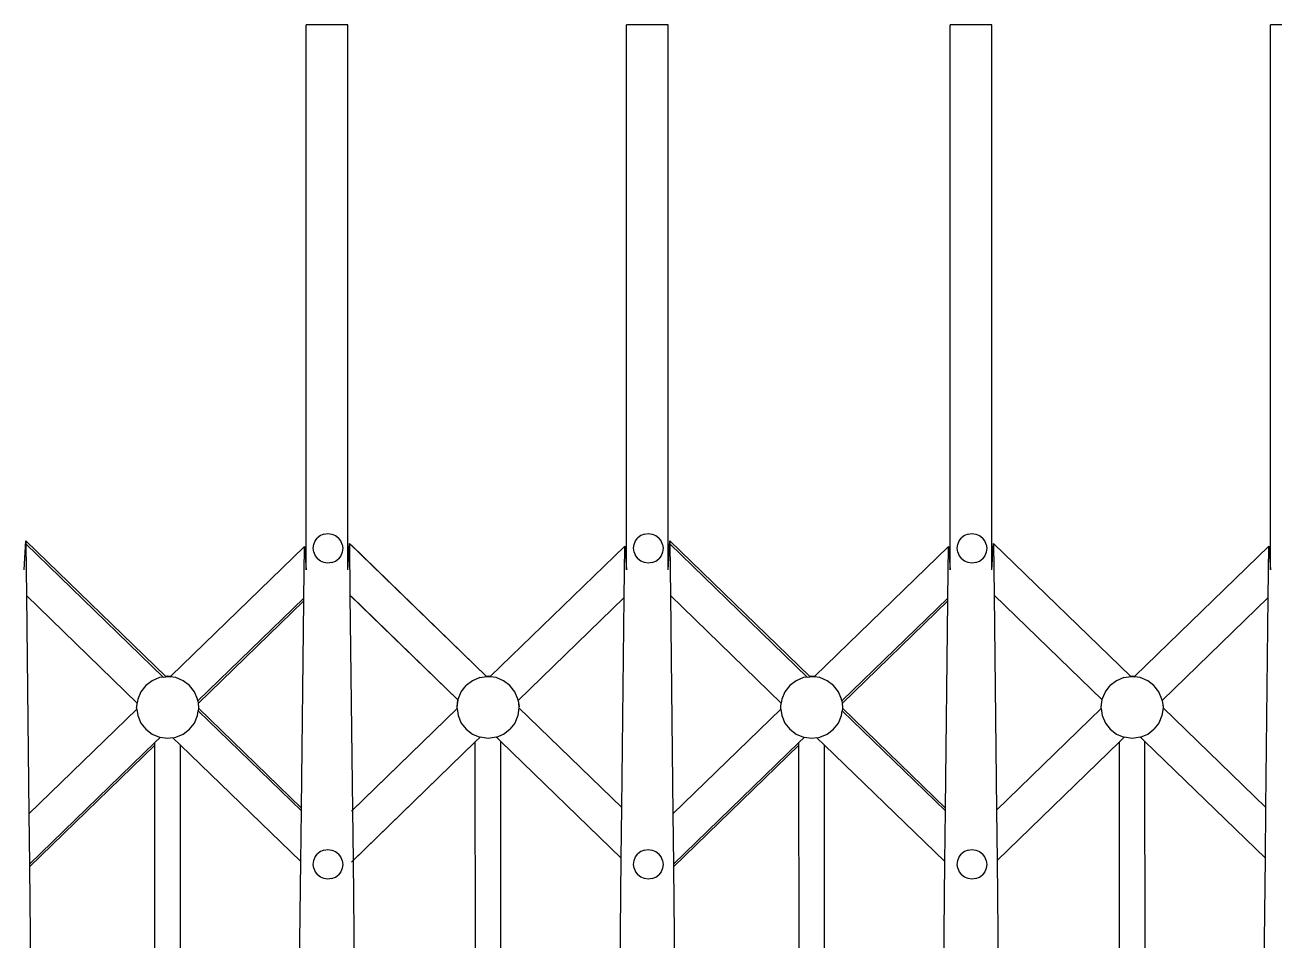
# Model space of a CAD drawing. Extents: x -202236 to 1002404, y -663931 to 1550022.
# Drawn here: x -65258 to -64242, y -350982 to -350237 of the extents above; entities that cross this region are included whole.
import ezdxf

# ---------------------------------------------------------------- set-up
doc = ezdxf.new("R2010")
doc.units = 0

msp = doc.modelspace()

# ---------------------------------------------------------------- linework, layer by layer
at = {"color": 250}
for p, q in [((-64995.19, -350237.03), (-65029.28, -350237.03)), ((-65029.28, -350680.35), (-65029.28, -350237.03)), ((-64995.19, -350680.35), (-64995.19, -350237.03)), ((-64734.46, -350237.03), (-64768.55, -350237.03)), ((-64768.55, -350680.35), (-64768.55, -350237.03)), ((-64734.46, -350237.03), (-64768.55, -350237.03)), ((-64768.55, -350680.35), (-64768.55, -350237.03)), ((-64734.46, -350680.35), (-64734.46, -350237.03)), ((-64734.46, -350680.35), (-64734.46, -350237.03)), ((-64471.09, -350237.03), (-64505.18, -350237.03)), ((-64505.18, -350680.35), (-64505.18, -350237.03)), ((-64471.09, -350680.35), (-64471.09, -350237.03)), ((-64210.35, -350237.03), (-64244.44, -350237.03)), ((-64244.44, -350680.35), (-64244.44, -350237.03)), ((-65258.56, -350680.35), (-65257.37, -350656.87)), ((-65257.37, -350656.87), (-65143.74, -350766.97)), ((-65257.37, -350656.87), (-65257.34, -350659.22)), ((-65257.34, -350659.22), (-65145.42, -350767.68)), ((-65257.34, -350659.22), (-65256.86, -350701.43)), ((-65023.47, -350662.91), (-65023.04, -350659.71)), ((-65023.04, -350659.71), (-65021.83, -350656.84)), ((-65021.83, -350656.84), (-65019.95, -350654.41)), ((-65017.51, -350652.53), (-65019.95, -350654.41)), ((-65014.64, -350651.31), (-65017.51, -350652.53)), ((-65014.64, -350651.31), (-65011.44, -350650.88)), ((-65011.44, -350650.88), (-65008.25, -350651.31)), ((-65008.25, -350651.31), (-65005.38, -350652.53)), ((-65005.38, -350652.53), (-65002.94, -350654.41)), ((-65001.06, -350656.84), (-65002.94, -350654.41)), ((-64999.85, -350659.71), (-65001.06, -350656.84)), ((-64999.85, -350659.71), (-64999.42, -350662.91)), ((-64995.19, -350680.35), (-64993.98, -350658.93)), ((-64993.98, -350658.93), (-64882.54, -350766.91)), ((-64993.98, -350658.93), (-64993.49, -350701.14)), ((-64762.73, -350662.91), (-64762.3, -350659.71)), ((-64762.73, -350662.91), (-64762.3, -350659.71)), ((-64762.3, -350659.71), (-64761.09, -350656.84)), ((-64762.3, -350659.71), (-64761.09, -350656.84)), ((-64761.09, -350656.84), (-64759.21, -350654.41)), ((-64761.09, -350656.84), (-64759.21, -350654.41)), ((-64756.77, -350652.53), (-64759.21, -350654.41)), ((-64756.77, -350652.53), (-64759.21, -350654.41)), ((-64753.9, -350651.31), (-64756.77, -350652.53)), ((-64753.9, -350651.31), (-64756.77, -350652.53)), ((-64753.9, -350651.31), (-64750.71, -350650.88)), ((-64753.9, -350651.31), (-64750.71, -350650.88)), ((-64750.71, -350650.88), (-64747.51, -350651.31)), ((-64750.71, -350650.88), (-64747.51, -350651.31)), ((-64747.51, -350651.31), (-64744.64, -350652.53)), ((-64747.51, -350651.31), (-64744.64, -350652.53)), ((-64744.64, -350652.53), (-64742.21, -350654.41)), ((-64744.64, -350652.53), (-64742.21, -350654.41)), ((-64740.32, -350656.84), (-64742.21, -350654.41)), ((-64740.32, -350656.84), (-64742.21, -350654.41)), ((-64739.11, -350659.71), (-64740.32, -350656.84)), ((-64739.11, -350659.71), (-64740.32, -350656.84)), ((-64739.11, -350659.71), (-64738.68, -350662.91)), ((-64739.11, -350659.71), (-64738.68, -350662.91)), ((-64734.46, -350680.35), (-64733.26, -350656.87)), ((-64734.46, -350680.35), (-64733.26, -350656.87)), ((-64733.26, -350656.87), (-64619.64, -350766.97)), ((-64733.26, -350656.87), (-64733.24, -350659.22)), ((-64733.26, -350656.87), (-64619.64, -350766.97)), ((-64733.26, -350656.87), (-64733.24, -350659.22)), ((-64733.24, -350659.22), (-64621.31, -350767.68)), ((-64733.24, -350659.22), (-64732.75, -350701.43)), ((-64733.24, -350659.22), (-64621.31, -350767.68)), ((-64733.24, -350659.22), (-64732.75, -350701.43)), ((-64499.36, -350662.91), (-64498.93, -350659.71)), ((-64498.93, -350659.71), (-64497.72, -350656.84)), ((-64497.72, -350656.84), (-64495.84, -350654.41)), ((-64493.4, -350652.53), (-64495.84, -350654.41)), ((-64490.53, -350651.31), (-64493.4, -350652.53)), ((-64490.53, -350651.31), (-64487.34, -350650.88)), ((-64487.34, -350650.88), (-64484.14, -350651.31)), ((-64484.14, -350651.31), (-64481.27, -350652.53)), ((-64481.27, -350652.53), (-64478.84, -350654.41)), ((-64476.95, -350656.84), (-64478.84, -350654.41)), ((-64475.74, -350659.71), (-64476.95, -350656.84)), ((-64475.74, -350659.71), (-64475.31, -350662.91)), ((-64471.09, -350680.35), (-64469.87, -350658.93)), ((-64469.87, -350658.93), (-64358.43, -350766.91)), ((-64469.87, -350658.93), (-64469.39, -350701.14)), ((-65139.39, -350767.06), (-65030.53, -350661.54)), ((-65031.01, -350703.41), (-65030.53, -350661.54)), ((-65030.53, -350661.54), (-65029.28, -350680.35)), ((-65023.04, -350666.1), (-65023.47, -350662.91)), ((-65023.04, -350666.1), (-65021.83, -350668.98)), ((-65021.83, -350668.98), (-65019.95, -350671.41)), ((-65001.06, -350668.98), (-65002.94, -350671.41)), ((-64999.85, -350666.1), (-65001.06, -350668.98)), ((-64999.42, -350662.91), (-64999.85, -350666.1)), ((-64992.37, -350660.48), (-64882.54, -350766.91)), ((-64879.03, -350767), (-64769.79, -350661.12)), ((-64879.03, -350767), (-64769.79, -350661.12)), ((-64770.27, -350702.99), (-64769.79, -350661.12)), ((-64770.27, -350702.99), (-64769.79, -350661.12)), ((-64769.79, -350661.12), (-64768.55, -350680.35)), ((-64769.79, -350661.12), (-64768.55, -350680.35)), ((-64762.3, -350666.1), (-64762.73, -350662.91)), ((-64762.3, -350666.1), (-64762.73, -350662.91)), ((-64762.3, -350666.1), (-64761.09, -350668.98)), ((-64762.3, -350666.1), (-64761.09, -350668.98)), ((-64761.09, -350668.98), (-64759.21, -350671.41)), ((-64761.09, -350668.98), (-64759.21, -350671.41)), ((-64740.32, -350668.98), (-64742.21, -350671.41)), ((-64740.32, -350668.98), (-64742.21, -350671.41)), ((-64739.11, -350666.1), (-64740.32, -350668.98)), ((-64739.11, -350666.1), (-64740.32, -350668.98)), ((-64738.68, -350662.91), (-64739.11, -350666.1)), ((-64738.68, -350662.91), (-64739.11, -350666.1)), ((-64615.28, -350767.06), (-64506.42, -350661.54)), ((-64615.28, -350767.06), (-64506.42, -350661.54)), ((-64506.9, -350703.41), (-64506.42, -350661.54)), ((-64506.42, -350661.54), (-64505.18, -350680.35)), ((-64498.93, -350666.1), (-64499.36, -350662.91)), ((-64498.93, -350666.1), (-64497.72, -350668.98)), ((-64497.72, -350668.98), (-64495.84, -350671.41)), ((-64476.95, -350668.98), (-64478.84, -350671.41)), ((-64475.74, -350666.1), (-64476.95, -350668.98)), ((-64475.31, -350662.91), (-64475.74, -350666.1)), ((-64354.92, -350767), (-64245.68, -350661.12)), ((-64246.16, -350702.99), (-64245.68, -350661.12)), ((-64245.68, -350661.12), (-64244.44, -350680.35)), ((-65017.51, -350673.29), (-65019.95, -350671.41)), ((-65014.64, -350674.5), (-65017.51, -350673.29)), ((-65011.44, -350674.93), (-65014.64, -350674.5)), ((-65008.25, -350674.5), (-65011.44, -350674.93)), ((-65008.25, -350674.5), (-65005.38, -350673.29)), ((-65005.38, -350673.29), (-65002.94, -350671.41)), ((-64756.77, -350673.29), (-64759.21, -350671.41)), ((-64756.77, -350673.29), (-64759.21, -350671.41)), ((-64753.9, -350674.5), (-64756.77, -350673.29)), ((-64753.9, -350674.5), (-64756.77, -350673.29)), ((-64750.71, -350674.93), (-64753.9, -350674.5)), ((-64750.71, -350674.93), (-64753.9, -350674.5)), ((-64747.51, -350674.5), (-64750.71, -350674.93)), ((-64747.51, -350674.5), (-64750.71, -350674.93)), ((-64747.51, -350674.5), (-64744.64, -350673.29)), ((-64747.51, -350674.5), (-64744.64, -350673.29)), ((-64744.64, -350673.29), (-64742.21, -350671.41)), ((-64744.64, -350673.29), (-64742.21, -350671.41)), ((-64493.4, -350673.29), (-64495.84, -350671.41)), ((-64490.53, -350674.5), (-64493.4, -350673.29)), ((-64487.34, -350674.93), (-64490.53, -350674.5)), ((-64484.14, -350674.5), (-64487.34, -350674.93)), ((-64484.14, -350674.5), (-64481.27, -350673.29)), ((-64481.27, -350673.29), (-64478.84, -350671.41)), ((-65166.67, -350788.83), (-65256.86, -350701.43)), ((-65256.86, -350701.43), (-65254.83, -350878.94)), ((-65031.01, -350703.41), (-65117.39, -350787.13)), ((-65031.04, -350705.76), (-65117.04, -350789.12)), ((-65032.97, -350874.31), (-65031.04, -350705.76)), ((-65031.04, -350705.76), (-65031.01, -350703.41)), ((-64905.59, -350786.32), (-64993.49, -350701.14)), ((-64993.49, -350701.14), (-64991.49, -350876.01)), ((-64905.59, -350786.32), (-64992.37, -350702.22)), ((-64770.27, -350702.99), (-64856.63, -350786.7)), ((-64770.27, -350702.99), (-64856.63, -350786.7)), ((-64772.23, -350873.8), (-64770.27, -350702.99)), ((-64772.23, -350873.8), (-64770.27, -350702.99)), ((-64642.56, -350788.83), (-64732.75, -350701.43)), ((-64732.75, -350701.43), (-64730.72, -350878.94)), ((-64642.56, -350788.83), (-64732.75, -350701.43)), ((-64732.75, -350701.43), (-64730.72, -350878.94)), ((-64506.9, -350703.41), (-64593.28, -350787.13)), ((-64506.9, -350703.41), (-64593.28, -350787.13)), ((-64506.93, -350705.76), (-64592.93, -350789.12)), ((-64506.93, -350705.76), (-64592.93, -350789.12)), ((-64508.86, -350874.31), (-64506.93, -350705.76)), ((-64506.93, -350705.76), (-64506.9, -350703.41)), ((-64381.48, -350786.32), (-64469.39, -350701.14)), ((-64469.39, -350701.14), (-64467.38, -350876.01)), ((-64246.16, -350702.99), (-64332.52, -350786.7)), ((-64248.12, -350873.8), (-64246.16, -350702.99)), ((-65154.6, -350770.65), (-65159.71, -350774.59)), ((-65148.58, -350768.1), (-65154.6, -350770.65)), ((-65145.42, -350767.68), (-65148.58, -350768.1)), ((-65145.42, -350767.68), (-65143.31, -350767.39)), ((-65143.74, -350766.97), (-65141.87, -350766.72)), ((-65143.31, -350767.39), (-65143.74, -350766.97)), ((-65143.31, -350767.39), (-65141.88, -350767.2)), ((-65141.88, -350767.2), (-65139.83, -350767.48)), ((-65141.87, -350766.72), (-65139.39, -350767.06)), ((-65139.83, -350767.48), (-65139.39, -350767.06)), ((-65135.19, -350768.1), (-65139.83, -350767.48)), ((-65129.17, -350770.65), (-65135.19, -350768.1)), ((-65124.06, -350774.59), (-65129.17, -350770.65)), ((-64893.87, -350770.65), (-64898.97, -350774.59)), ((-64893.87, -350770.65), (-64898.97, -350774.59)), ((-64887.84, -350768.1), (-64893.87, -350770.65)), ((-64887.84, -350768.1), (-64893.87, -350770.65)), ((-64887.84, -350768.1), (-64882.11, -350767.33)), ((-64887.84, -350768.1), (-64882.11, -350767.33)), ((-64882.54, -350766.91), (-64881.14, -350766.72)), ((-64882.54, -350766.91), (-64881.14, -350766.72)), ((-64882.54, -350766.91), (-64882.11, -350767.33)), ((-64882.54, -350766.91), (-64882.11, -350767.33)), ((-64882.11, -350767.33), (-64881.15, -350767.2)), ((-64882.11, -350767.33), (-64881.15, -350767.2)), ((-64881.15, -350767.2), (-64879.46, -350767.43)), ((-64881.15, -350767.2), (-64879.46, -350767.43)), ((-64881.14, -350766.72), (-64879.03, -350767)), ((-64881.14, -350766.72), (-64879.03, -350767)), ((-64879.46, -350767.43), (-64879.03, -350767)), ((-64879.46, -350767.43), (-64879.03, -350767)), ((-64874.45, -350768.1), (-64879.46, -350767.43)), ((-64874.45, -350768.1), (-64879.46, -350767.43)), ((-64868.43, -350770.65), (-64874.45, -350768.1)), ((-64868.43, -350770.65), (-64874.45, -350768.1)), ((-64863.32, -350774.59), (-64868.43, -350770.65)), ((-64863.32, -350774.59), (-64868.43, -350770.65)), ((-64630.49, -350770.65), (-64635.6, -350774.59)), ((-64630.49, -350770.65), (-64635.6, -350774.59)), ((-64624.47, -350768.1), (-64630.49, -350770.65)), ((-64624.47, -350768.1), (-64630.49, -350770.65)), ((-64621.31, -350767.68), (-64624.47, -350768.1)), ((-64621.31, -350767.68), (-64624.47, -350768.1)), ((-64621.31, -350767.68), (-64619.2, -350767.39)), ((-64621.31, -350767.68), (-64619.2, -350767.39)), ((-64619.64, -350766.97), (-64617.77, -350766.72)), ((-64619.64, -350766.97), (-64617.77, -350766.72)), ((-64619.2, -350767.39), (-64619.64, -350766.97)), ((-64619.2, -350767.39), (-64619.64, -350766.97)), ((-64619.2, -350767.39), (-64617.78, -350767.2)), ((-64619.2, -350767.39), (-64617.78, -350767.2)), ((-64617.78, -350767.2), (-64615.72, -350767.48)), ((-64617.78, -350767.2), (-64615.72, -350767.48)), ((-64617.77, -350766.72), (-64615.28, -350767.06)), ((-64617.77, -350766.72), (-64615.28, -350767.06)), ((-64615.72, -350767.48), (-64615.28, -350767.06)), ((-64615.72, -350767.48), (-64615.28, -350767.06)), ((-64611.08, -350768.1), (-64615.72, -350767.48)), ((-64611.08, -350768.1), (-64615.72, -350767.48)), ((-64605.06, -350770.65), (-64611.08, -350768.1)), ((-64605.06, -350770.65), (-64611.08, -350768.1)), ((-64599.95, -350774.59), (-64605.06, -350770.65)), ((-64599.95, -350774.59), (-64605.06, -350770.65)), ((-64369.76, -350770.65), (-64374.86, -350774.59)), ((-64363.74, -350768.1), (-64369.76, -350770.65)), ((-64363.74, -350768.1), (-64358, -350767.33)), ((-64358.43, -350766.91), (-64357.03, -350766.72)), ((-64358.43, -350766.91), (-64358, -350767.33)), ((-64358, -350767.33), (-64357.04, -350767.2)), ((-64357.04, -350767.2), (-64355.36, -350767.43)), ((-64357.03, -350766.72), (-64354.92, -350767)), ((-64355.36, -350767.43), (-64354.92, -350767)), ((-64350.34, -350768.1), (-64355.36, -350767.43)), ((-64344.32, -350770.65), (-64350.34, -350768.1)), ((-64339.22, -350774.59), (-64344.32, -350770.65)), ((-65163.65, -350779.69), (-65166.19, -350785.71)), ((-65159.71, -350774.59), (-65163.65, -350779.69)), ((-65120.12, -350779.69), (-65124.06, -350774.59)), ((-65117.58, -350785.71), (-65120.12, -350779.69)), ((-64905.46, -350785.71), (-64902.91, -350779.69)), ((-64905.46, -350785.71), (-64902.91, -350779.69)), ((-64902.91, -350779.69), (-64898.97, -350774.59)), ((-64902.91, -350779.69), (-64898.97, -350774.59)), ((-64859.38, -350779.69), (-64863.32, -350774.59)), ((-64859.38, -350779.69), (-64863.32, -350774.59)), ((-64856.84, -350785.71), (-64859.38, -350779.69)), ((-64856.84, -350785.71), (-64859.38, -350779.69)), ((-64639.54, -350779.69), (-64642.09, -350785.71)), ((-64639.54, -350779.69), (-64642.09, -350785.71)), ((-64635.6, -350774.59), (-64639.54, -350779.69)), ((-64635.6, -350774.59), (-64639.54, -350779.69)), ((-64596.01, -350779.69), (-64599.95, -350774.59)), ((-64596.01, -350779.69), (-64599.95, -350774.59)), ((-64593.47, -350785.71), (-64596.01, -350779.69)), ((-64593.47, -350785.71), (-64596.01, -350779.69)), ((-64381.35, -350785.71), (-64378.8, -350779.69)), ((-64378.8, -350779.69), (-64374.86, -350774.59)), ((-64335.27, -350779.69), (-64339.22, -350774.59)), ((-64332.73, -350785.71), (-64335.27, -350779.69)), ((-65167.09, -350792.41), (-65167.06, -350792.13)), ((-65166.92, -350793.74), (-65167.09, -350792.41)), ((-65167.08, -350791.93), (-65166.67, -350788.83)), ((-65167.06, -350792.13), (-65167.08, -350791.93)), ((-65167.06, -350792.13), (-65166.62, -350788.87)), ((-65166.62, -350788.87), (-65166.67, -350788.83)), ((-65166.19, -350785.71), (-65166.62, -350788.87)), ((-65117.39, -350787.13), (-65117.58, -350785.71)), ((-65117.39, -350787.13), (-65117.11, -350789.19)), ((-65117.11, -350789.19), (-65117.04, -350789.12)), ((-65117.11, -350789.19), (-65116.7, -350792.21)), ((-65117.04, -350789.12), (-65116.66, -350791.93)), ((-65116.67, -350792.41), (-65116.77, -350793.11)), ((-65116.66, -350791.93), (-65116.7, -350792.21)), ((-65116.7, -350792.21), (-65116.67, -350792.41)), ((-64906.36, -350792.41), (-64906.32, -350792.13)), ((-64906.36, -350792.41), (-64906.32, -350792.13)), ((-64906.23, -350793.37), (-64906.36, -350792.41)), ((-64906.23, -350793.37), (-64906.36, -350792.41)), ((-64906.35, -350791.93), (-64905.59, -350786.32)), ((-64906.35, -350791.93), (-64905.59, -350786.32)), ((-64906.32, -350792.13), (-64906.35, -350791.93)), ((-64906.32, -350792.13), (-64906.35, -350791.93)), ((-64906.32, -350792.13), (-64905.54, -350786.36)), ((-64906.32, -350792.13), (-64905.54, -350786.36)), ((-64905.54, -350786.36), (-64905.59, -350786.32)), ((-64905.54, -350786.36), (-64905.59, -350786.32)), ((-64905.54, -350786.36), (-64905.46, -350785.71)), ((-64905.54, -350786.36), (-64905.46, -350785.71)), ((-64856.7, -350786.76), (-64856.84, -350785.71)), ((-64856.7, -350786.76), (-64856.84, -350785.71)), ((-64856.63, -350786.7), (-64856.7, -350786.76)), ((-64856.63, -350786.7), (-64856.7, -350786.76)), ((-64856.7, -350786.76), (-64855.96, -350792.21)), ((-64856.7, -350786.76), (-64855.96, -350792.21)), ((-64856.63, -350786.7), (-64855.93, -350791.93)), ((-64856.63, -350786.7), (-64855.93, -350791.93)), ((-64855.94, -350792.41), (-64855.97, -350792.66)), ((-64855.94, -350792.41), (-64855.97, -350792.66)), ((-64855.93, -350791.93), (-64855.96, -350792.21)), ((-64855.93, -350791.93), (-64855.96, -350792.21)), ((-64855.96, -350792.21), (-64855.94, -350792.41)), ((-64855.96, -350792.21), (-64855.94, -350792.41)), ((-64642.99, -350792.41), (-64642.95, -350792.13)), ((-64642.99, -350792.41), (-64642.95, -350792.13)), ((-64642.81, -350793.74), (-64642.99, -350792.41)), ((-64642.81, -350793.74), (-64642.99, -350792.41)), ((-64642.98, -350791.93), (-64642.56, -350788.83)), ((-64642.98, -350791.93), (-64642.56, -350788.83)), ((-64642.95, -350792.13), (-64642.98, -350791.93)), ((-64642.95, -350792.13), (-64642.98, -350791.93)), ((-64642.95, -350792.13), (-64642.51, -350788.87)), ((-64642.95, -350792.13), (-64642.51, -350788.87)), ((-64642.51, -350788.87), (-64642.56, -350788.83)), ((-64642.51, -350788.87), (-64642.56, -350788.83)), ((-64642.09, -350785.71), (-64642.51, -350788.87)), ((-64642.09, -350785.71), (-64642.51, -350788.87)), ((-64593.28, -350787.13), (-64593.47, -350785.71)), ((-64593.28, -350787.13), (-64593.47, -350785.71)), ((-64593.28, -350787.13), (-64593, -350789.19)), ((-64593.28, -350787.13), (-64593, -350789.19)), ((-64593, -350789.19), (-64592.93, -350789.12)), ((-64593, -350789.19), (-64592.93, -350789.12)), ((-64593, -350789.19), (-64592.59, -350792.21)), ((-64593, -350789.19), (-64592.59, -350792.21)), ((-64592.93, -350789.12), (-64592.56, -350791.93)), ((-64592.93, -350789.12), (-64592.56, -350791.93)), ((-64592.57, -350792.41), (-64592.66, -350793.11)), ((-64592.57, -350792.41), (-64592.66, -350793.11)), ((-64592.56, -350791.93), (-64592.59, -350792.21)), ((-64592.56, -350791.93), (-64592.59, -350792.21)), ((-64592.59, -350792.21), (-64592.57, -350792.41)), ((-64592.59, -350792.21), (-64592.57, -350792.41)), ((-64382.25, -350792.41), (-64382.21, -350792.13)), ((-64382.12, -350793.37), (-64382.25, -350792.41)), ((-64382.24, -350791.93), (-64381.48, -350786.32)), ((-64382.21, -350792.13), (-64382.24, -350791.93)), ((-64382.21, -350792.13), (-64381.43, -350786.36)), ((-64381.43, -350786.36), (-64381.48, -350786.32)), ((-64381.43, -350786.36), (-64381.35, -350785.71)), ((-64332.59, -350786.76), (-64332.73, -350785.71)), ((-64332.52, -350786.7), (-64332.59, -350786.76)), ((-64332.59, -350786.76), (-64331.86, -350792.21)), ((-64332.52, -350786.7), (-64331.82, -350791.93)), ((-64331.82, -350791.93), (-64331.86, -350792.21)), ((-64331.86, -350792.21), (-64331.83, -350792.41)), ((-64331.83, -350792.41), (-64331.86, -350792.66)), ((-65254.83, -350878.94), (-65166.92, -350793.74)), ((-65166.92, -350793.74), (-65166.19, -350799.11)), ((-65166.19, -350799.11), (-65163.65, -350805.13)), ((-65120.12, -350805.13), (-65117.58, -350799.11)), ((-65117.58, -350799.11), (-65117.05, -350795.17)), ((-65116.77, -350793.11), (-65117.05, -350795.17)), ((-65117.05, -350795.17), (-65033, -350876.61)), ((-65116.77, -350793.11), (-65032.97, -350874.31)), ((-64992.37, -350876.87), (-64906.23, -350793.37)), ((-64991.49, -350876.01), (-64906.23, -350793.37)), ((-64906.23, -350793.37), (-64905.46, -350799.11)), ((-64906.23, -350793.37), (-64905.46, -350799.11)), ((-64905.46, -350799.11), (-64902.91, -350805.13)), ((-64905.46, -350799.11), (-64902.91, -350805.13)), ((-64856.84, -350799.11), (-64859.38, -350805.13)), ((-64856.84, -350799.11), (-64859.38, -350805.13)), ((-64855.97, -350792.66), (-64856.84, -350799.11)), ((-64855.97, -350792.66), (-64856.84, -350799.11)), ((-64855.97, -350792.66), (-64772.23, -350873.8)), ((-64855.97, -350792.66), (-64772.23, -350873.8)), ((-64730.72, -350878.94), (-64642.81, -350793.74)), ((-64730.72, -350878.94), (-64642.81, -350793.74)), ((-64642.81, -350793.74), (-64642.09, -350799.11)), ((-64642.81, -350793.74), (-64642.09, -350799.11)), ((-64642.09, -350799.11), (-64639.54, -350805.13)), ((-64642.09, -350799.11), (-64639.54, -350805.13)), ((-64596.01, -350805.13), (-64593.47, -350799.11)), ((-64596.01, -350805.13), (-64593.47, -350799.11)), ((-64593.47, -350799.11), (-64592.94, -350795.17)), ((-64593.47, -350799.11), (-64592.94, -350795.17)), ((-64592.66, -350793.11), (-64592.94, -350795.17)), ((-64592.66, -350793.11), (-64592.94, -350795.17)), ((-64592.94, -350795.17), (-64508.89, -350876.61)), ((-64592.94, -350795.17), (-64508.89, -350876.61)), ((-64592.66, -350793.11), (-64508.86, -350874.31)), ((-64592.66, -350793.11), (-64508.86, -350874.31)), ((-64467.38, -350876.01), (-64382.12, -350793.37)), ((-64382.12, -350793.37), (-64381.35, -350799.11)), ((-64381.35, -350799.11), (-64378.8, -350805.13)), ((-64332.73, -350799.11), (-64335.27, -350805.13)), ((-64331.86, -350792.66), (-64332.73, -350799.11)), ((-64331.86, -350792.66), (-64248.12, -350873.8)), ((-65163.65, -350805.13), (-65159.71, -350810.23)), ((-65159.71, -350810.23), (-65154.6, -350814.18)), ((-65129.17, -350814.18), (-65124.06, -350810.23)), ((-65124.06, -350810.23), (-65120.12, -350805.13)), ((-64902.91, -350805.13), (-64898.97, -350810.23)), ((-64902.91, -350805.13), (-64898.97, -350810.23)), ((-64898.97, -350810.23), (-64893.87, -350814.18)), ((-64898.97, -350810.23), (-64893.87, -350814.18)), ((-64868.43, -350814.18), (-64863.32, -350810.23)), ((-64868.43, -350814.18), (-64863.32, -350810.23)), ((-64859.38, -350805.13), (-64863.32, -350810.23)), ((-64859.38, -350805.13), (-64863.32, -350810.23)), ((-64639.54, -350805.13), (-64635.6, -350810.23)), ((-64639.54, -350805.13), (-64635.6, -350810.23)), ((-64635.6, -350810.23), (-64630.49, -350814.18)), ((-64635.6, -350810.23), (-64630.49, -350814.18)), ((-64605.06, -350814.18), (-64599.95, -350810.23)), ((-64605.06, -350814.18), (-64599.95, -350810.23)), ((-64599.95, -350810.23), (-64596.01, -350805.13)), ((-64599.95, -350810.23), (-64596.01, -350805.13)), ((-64378.8, -350805.13), (-64374.86, -350810.23)), ((-64374.86, -350810.23), (-64369.76, -350814.18)), ((-64344.32, -350814.18), (-64339.22, -350810.23)), ((-64335.27, -350805.13), (-64339.22, -350810.23)), ((-65152.23, -350820.9), (-65254.36, -350919.89)), ((-65154.6, -350814.18), (-65148.58, -350816.72)), ((-65147.99, -350816.8), (-65152.23, -350820.9)), ((-65152.23, -350823.23), (-65152.23, -350820.9)), ((-65148.58, -350816.72), (-65147.99, -350816.8)), ((-65141.88, -350817.62), (-65147.99, -350816.8)), ((-65137.55, -350817.04), (-65141.88, -350817.62)), ((-65137.55, -350817.04), (-65135.19, -350816.72)), ((-65131.4, -350823), (-65137.55, -350817.04)), ((-65135.19, -350816.72), (-65129.17, -350814.18)), ((-64891.49, -350820.49), (-64992.37, -350918.27)), ((-64891.49, -350820.49), (-64991.02, -350916.96)), ((-64893.87, -350814.18), (-64887.84, -350816.72)), ((-64893.87, -350814.18), (-64887.84, -350816.72)), ((-64887.63, -350816.75), (-64891.49, -350820.49)), ((-64887.63, -350816.75), (-64891.49, -350820.49)), ((-64891.4, -351126.81), (-64891.49, -350820.49)), ((-64891.4, -351126.81), (-64891.49, -350820.49)), ((-64887.84, -350816.72), (-64887.63, -350816.75)), ((-64887.84, -350816.72), (-64887.63, -350816.75)), ((-64881.15, -350817.62), (-64887.63, -350816.75)), ((-64881.15, -350817.62), (-64887.63, -350816.75)), ((-64874.45, -350816.72), (-64881.15, -350817.62)), ((-64874.45, -350816.72), (-64881.15, -350817.62)), ((-64874.45, -350816.72), (-64874.29, -350816.65)), ((-64874.45, -350816.72), (-64874.29, -350816.65)), ((-64874.29, -350816.65), (-64868.43, -350814.18)), ((-64874.29, -350816.65), (-64868.43, -350814.18)), ((-64870.67, -350820.16), (-64874.29, -350816.65)), ((-64870.67, -350820.16), (-64874.29, -350816.65)), ((-64772.7, -350915.09), (-64870.67, -350820.16)), ((-64870.57, -351127.29), (-64870.67, -350820.16)), ((-64772.7, -350915.09), (-64870.67, -350820.16)), ((-64870.57, -351127.29), (-64870.67, -350820.16)), ((-64628.12, -350820.9), (-64730.25, -350919.89)), ((-64628.12, -350820.9), (-64730.25, -350919.89)), ((-64630.49, -350814.18), (-64624.47, -350816.72)), ((-64630.49, -350814.18), (-64624.47, -350816.72)), ((-64623.89, -350816.8), (-64628.12, -350820.9)), ((-64623.89, -350816.8), (-64628.12, -350820.9)), ((-64628.12, -350823.23), (-64628.12, -350820.9)), ((-64628.12, -350823.23), (-64628.12, -350820.9)), ((-64624.47, -350816.72), (-64623.89, -350816.8)), ((-64624.47, -350816.72), (-64623.89, -350816.8)), ((-64617.78, -350817.62), (-64623.89, -350816.8)), ((-64617.78, -350817.62), (-64623.89, -350816.8)), ((-64613.45, -350817.04), (-64617.78, -350817.62)), ((-64613.45, -350817.04), (-64617.78, -350817.62)), ((-64613.45, -350817.04), (-64611.08, -350816.72)), ((-64613.45, -350817.04), (-64611.08, -350816.72)), ((-64607.29, -350823), (-64613.45, -350817.04)), ((-64607.29, -350823), (-64613.45, -350817.04)), ((-64611.08, -350816.72), (-64605.06, -350814.18)), ((-64611.08, -350816.72), (-64605.06, -350814.18)), ((-64367.38, -350820.49), (-64466.91, -350916.96)), ((-64369.76, -350814.18), (-64363.74, -350816.72)), ((-64363.52, -350816.75), (-64367.38, -350820.49)), ((-64367.29, -351126.81), (-64367.38, -350820.49)), ((-64363.74, -350816.72), (-64363.52, -350816.75)), ((-64357.04, -350817.62), (-64363.52, -350816.75)), ((-64350.34, -350816.72), (-64357.04, -350817.62)), ((-64350.34, -350816.72), (-64350.18, -350816.65)), ((-64350.18, -350816.65), (-64344.32, -350814.18)), ((-64346.56, -350820.16), (-64350.18, -350816.65)), ((-64248.59, -350915.09), (-64346.56, -350820.16)), ((-64346.46, -351127.29), (-64346.56, -350820.16)), ((-65152.23, -350823.23), (-65254.33, -350922.2)), ((-65152.13, -351129.65), (-65152.23, -350823.23)), ((-65131.31, -351127.71), (-65131.4, -350823)), ((-65033.47, -350917.9), (-65131.4, -350823)), ((-64628.12, -350823.23), (-64730.22, -350922.2)), ((-64628.12, -350823.23), (-64730.22, -350922.2)), ((-64628.02, -351129.65), (-64628.12, -350823.23)), ((-64628.02, -351129.65), (-64628.12, -350823.23)), ((-64607.2, -351127.71), (-64607.29, -350823)), ((-64509.36, -350917.9), (-64607.29, -350823)), ((-64607.2, -351127.71), (-64607.29, -350823)), ((-64509.36, -350917.9), (-64607.29, -350823)), ((-65254.83, -350878.94), (-65254.36, -350919.89)), ((-65033.47, -350917.9), (-65033, -350876.61)), ((-65033, -350876.61), (-65032.97, -350874.31)), ((-64991.49, -350876.01), (-64991.02, -350916.96)), ((-64772.7, -350915.09), (-64772.23, -350873.8)), ((-64772.7, -350915.09), (-64772.23, -350873.8)), ((-64730.72, -350878.94), (-64730.25, -350919.89)), ((-64730.72, -350878.94), (-64730.25, -350919.89)), ((-64509.36, -350917.9), (-64508.89, -350876.61)), ((-64508.89, -350876.61), (-64508.86, -350874.31)), ((-64467.38, -350876.01), (-64466.91, -350916.96)), ((-64248.59, -350915.09), (-64248.12, -350873.8)), ((-65023.04, -350916.97), (-65021.83, -350914.09)), ((-65021.83, -350914.09), (-65019.95, -350911.66)), ((-65017.51, -350909.78), (-65019.95, -350911.66)), ((-65014.64, -350908.57), (-65017.51, -350909.78)), ((-65014.64, -350908.57), (-65011.44, -350908.14)), ((-65011.44, -350908.14), (-65008.25, -350908.57)), ((-65008.25, -350908.57), (-65005.38, -350909.78)), ((-65005.38, -350909.78), (-65002.94, -350911.66)), ((-65001.06, -350914.09), (-65002.94, -350911.66)), ((-64999.85, -350916.97), (-65001.06, -350914.09)), ((-64762.3, -350916.97), (-64761.09, -350914.09)), ((-64762.3, -350916.97), (-64761.09, -350914.09)), ((-64761.09, -350914.09), (-64759.21, -350911.66)), ((-64761.09, -350914.09), (-64759.21, -350911.66)), ((-64756.77, -350909.78), (-64759.21, -350911.66)), ((-64756.77, -350909.78), (-64759.21, -350911.66)), ((-64753.9, -350908.57), (-64756.77, -350909.78)), ((-64753.9, -350908.57), (-64756.77, -350909.78)), ((-64753.9, -350908.57), (-64750.71, -350908.14)), ((-64753.9, -350908.57), (-64750.71, -350908.14)), ((-64750.71, -350908.14), (-64747.51, -350908.57)), ((-64750.71, -350908.14), (-64747.51, -350908.57)), ((-64747.51, -350908.57), (-64744.64, -350909.78)), ((-64747.51, -350908.57), (-64744.64, -350909.78)), ((-64744.64, -350909.78), (-64742.21, -350911.66)), ((-64744.64, -350909.78), (-64742.21, -350911.66)), ((-64740.32, -350914.09), (-64742.21, -350911.66)), ((-64740.32, -350914.09), (-64742.21, -350911.66)), ((-64739.11, -350916.97), (-64740.32, -350914.09)), ((-64739.11, -350916.97), (-64740.32, -350914.09)), ((-64498.93, -350916.97), (-64497.72, -350914.09)), ((-64497.72, -350914.09), (-64495.84, -350911.66)), ((-64493.4, -350909.78), (-64495.84, -350911.66)), ((-64490.53, -350908.57), (-64493.4, -350909.78)), ((-64490.53, -350908.57), (-64487.34, -350908.14)), ((-64487.34, -350908.14), (-64484.14, -350908.57)), ((-64484.14, -350908.57), (-64481.27, -350909.78)), ((-64481.27, -350909.78), (-64478.84, -350911.66)), ((-64476.95, -350914.09), (-64478.84, -350911.66)), ((-64475.74, -350916.97), (-64476.95, -350914.09)), ((-65254.36, -350919.89), (-65254.33, -350922.2)), ((-65254.33, -350922.2), (-65253.07, -351031.84)), ((-65034.8, -351034.17), (-65033.47, -350917.9)), ((-65023.47, -350920.16), (-65023.04, -350916.97)), ((-65023.04, -350923.36), (-65023.47, -350920.16)), ((-65023.04, -350923.36), (-65021.83, -350926.23)), ((-64999.85, -350923.36), (-65001.06, -350926.23)), ((-64999.85, -350916.97), (-64999.42, -350920.16)), ((-64999.42, -350920.16), (-64999.85, -350923.36)), ((-64991.02, -350916.96), (-64989.71, -351031.55)), ((-64774.06, -351033.75), (-64772.7, -350915.09)), ((-64774.06, -351033.75), (-64772.7, -350915.09)), ((-64762.73, -350920.16), (-64762.3, -350916.97)), ((-64762.73, -350920.16), (-64762.3, -350916.97)), ((-64762.3, -350923.36), (-64762.73, -350920.16)), ((-64762.3, -350923.36), (-64762.73, -350920.16)), ((-64762.3, -350923.36), (-64761.09, -350926.23)), ((-64762.3, -350923.36), (-64761.09, -350926.23)), ((-64739.11, -350923.36), (-64740.32, -350926.23)), ((-64739.11, -350923.36), (-64740.32, -350926.23)), ((-64739.11, -350916.97), (-64738.68, -350920.16)), ((-64739.11, -350916.97), (-64738.68, -350920.16)), ((-64738.68, -350920.16), (-64739.11, -350923.36)), ((-64738.68, -350920.16), (-64739.11, -350923.36)), ((-64730.25, -350919.89), (-64730.22, -350922.2)), ((-64730.25, -350919.89), (-64730.22, -350922.2)), ((-64730.22, -350922.2), (-64728.96, -351031.84)), ((-64730.22, -350922.2), (-64728.96, -351031.84)), ((-64510.69, -351034.17), (-64509.36, -350917.9)), ((-64499.36, -350920.16), (-64498.93, -350916.97)), ((-64498.93, -350923.36), (-64499.36, -350920.16)), ((-64498.93, -350923.36), (-64497.72, -350926.23)), ((-64475.74, -350923.36), (-64476.95, -350926.23)), ((-64475.74, -350916.97), (-64475.31, -350920.16)), ((-64475.31, -350920.16), (-64475.74, -350923.36)), ((-64466.91, -350916.96), (-64465.6, -351031.55)), ((-64249.95, -351033.75), (-64248.59, -350915.09)), ((-65021.83, -350926.23), (-65019.95, -350928.66)), ((-65017.51, -350930.54), (-65019.95, -350928.66)), ((-65014.64, -350931.76), (-65017.51, -350930.54)), ((-65011.44, -350932.19), (-65014.64, -350931.76)), ((-65008.25, -350931.76), (-65011.44, -350932.19)), ((-65008.25, -350931.76), (-65005.38, -350930.54)), ((-65005.38, -350930.54), (-65002.94, -350928.66)), ((-65001.06, -350926.23), (-65002.94, -350928.66)), ((-64761.09, -350926.23), (-64759.21, -350928.66)), ((-64761.09, -350926.23), (-64759.21, -350928.66)), ((-64756.77, -350930.54), (-64759.21, -350928.66)), ((-64756.77, -350930.54), (-64759.21, -350928.66)), ((-64753.9, -350931.76), (-64756.77, -350930.54)), ((-64753.9, -350931.76), (-64756.77, -350930.54)), ((-64750.71, -350932.19), (-64753.9, -350931.76)), ((-64750.71, -350932.19), (-64753.9, -350931.76)), ((-64747.51, -350931.76), (-64750.71, -350932.19)), ((-64747.51, -350931.76), (-64750.71, -350932.19)), ((-64747.51, -350931.76), (-64744.64, -350930.54)), ((-64747.51, -350931.76), (-64744.64, -350930.54)), ((-64744.64, -350930.54), (-64742.21, -350928.66)), ((-64744.64, -350930.54), (-64742.21, -350928.66)), ((-64740.32, -350926.23), (-64742.21, -350928.66)), ((-64740.32, -350926.23), (-64742.21, -350928.66)), ((-64497.72, -350926.23), (-64495.84, -350928.66)), ((-64493.4, -350930.54), (-64495.84, -350928.66)), ((-64490.53, -350931.76), (-64493.4, -350930.54)), ((-64487.34, -350932.19), (-64490.53, -350931.76)), ((-64484.14, -350931.76), (-64487.34, -350932.19)), ((-64484.14, -350931.76), (-64481.27, -350930.54)), ((-64481.27, -350930.54), (-64478.84, -350928.66)), ((-64476.95, -350926.23), (-64478.84, -350928.66))]:
    msp.add_line(p, q, dxfattribs=at)

doc.saveas('drawing.dxf')
